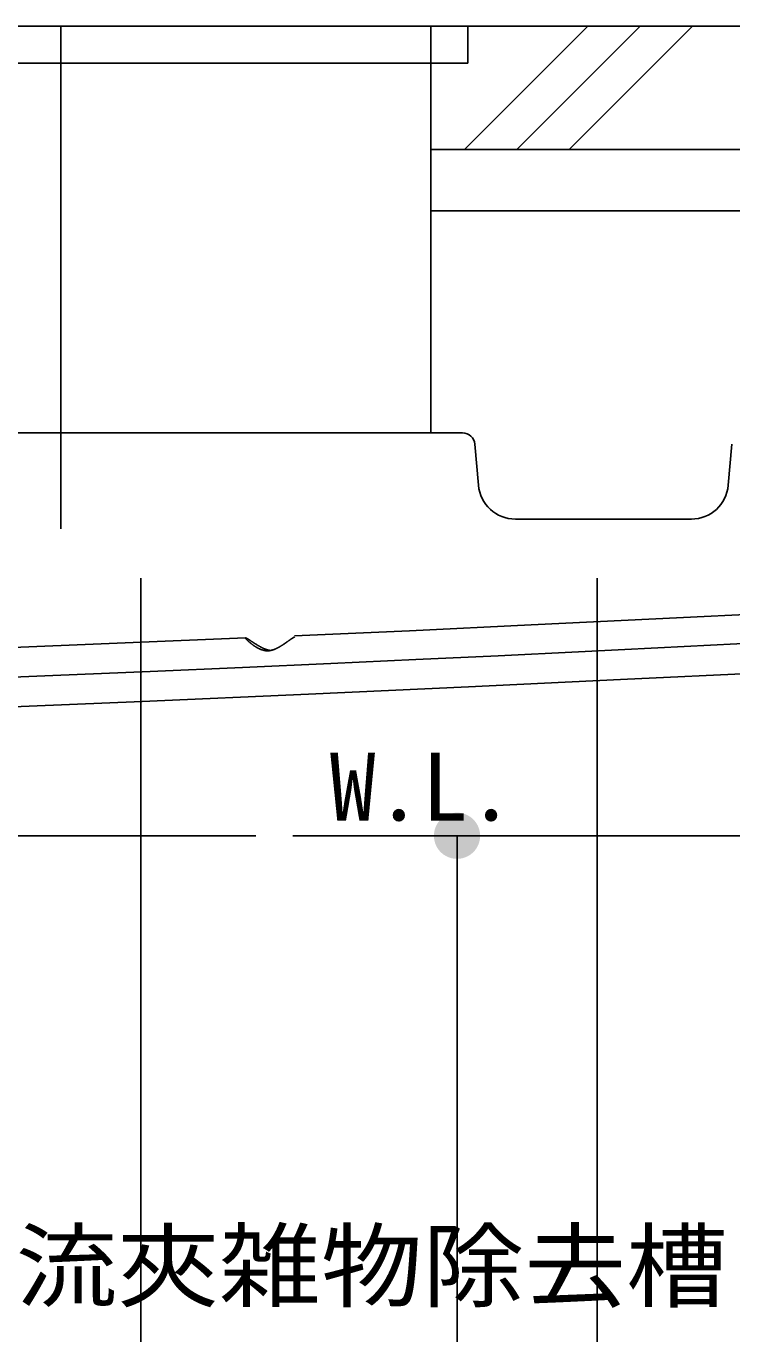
# Model space of a CAD drawing. Units: millimetres, scale not verified. Extents: x -8093 to 8093, y -5792 to 5792.
# Drawn here: x -5410 to -4838, y -2076 to -1015 of the extents above; entities that cross this region are included whole.
import ezdxf
from ezdxf.enums import TextEntityAlignment as Align

# ---------------------------------------------------------------- set-up
doc = ezdxf.new("R2010")
doc.units = ezdxf.units.MM
doc.header["$LTSCALE"] = 30
doc.linetypes.add('LONG_CHAIN', pattern=[21, 18, -1, 1, -1])
doc.linetypes.add('LONG_DOUBLE_CHAIN', pattern=[21.8, 18, -1, 0.6, -0.6, 0.6, -1])
for name, color, linetype, lineweight in [('0-1_00クル-フ-0躯体', 3, 'Continuous', 25), ('0-2_00クル-フ-1機器', 2, 'Continuous', 25), ('0-4_00クル-フ-6寸法', 132, 'Continuous', 25)]:
    doc.layers.add(name, color=color, linetype=linetype, lineweight=lineweight)
doc.styles.add('ＭＳ ゴシック', font='')
doc.styles.get('ＭＳ ゴシック').set_extended_font_data('MS Gothic')

msp = doc.modelspace()

# ---------------------------------------------------------------- linework, layer by layer
at = {"layer": '0-1_00クル-フ-0躯体', "linetype": 'LONG_CHAIN'}
msp.add_line((-5382.09, -1014.54), (-5382.09, -1422.54), dxfattribs=at)
at = {"layer": '0-1_00クル-フ-0躯体'}
for p, q in [((-5056.25, -1344.54), (-5707.93, -1344.54)), ((-5254.58, -1344.54), (-5382.09, -1344.54)), ((-5046.29, -1353.67), (-5043.36, -1387.15)), ((-4837.89, -1353.67), (-4840.82, -1387.15)), ((-5013.47, -1414.54), (-4870.7, -1414.54)), ((-5317.09, -1462.54), (-5317.09, -2806.54)), ((-4947.09, -1462.54), (-4947.09, -2806.54)), ((-5560.39, -1524.69), (-5232.36, -1510.91)), ((-5559.39, -1572.69), (-5316.08, -1562.47))]:
    msp.add_line(p, q, dxfattribs=at)
at = {"layer": '0-1_00クル-フ-0躯体', "linetype": 'LONG_DOUBLE_CHAIN'}
msp.add_line((-5763.96, -1671.54), (-4080.22, -1671.54), dxfattribs=at)
at = {"layer": '0-1_00クル-フ-0躯体'}
for points in [[(-5192.54, -1509.24), (-5099.23, -1505.11), (-5000.69, -1500.44), (-4899.58, -1495.53), (-4798.59, -1490.63), (-4700.38, -1486.04), (-4607.63, -1482.02), (-4523.03, -1478.85), (-4449.25, -1476.81)], [(-5231.48, -1511.22), (-5231.57, -1511.18), (-5231.66, -1511.13), (-5231.74, -1511.09), (-5231.81, -1511.06), (-5231.87, -1511.03), (-5231.93, -1511), (-5231.98, -1510.98), (-5232.03, -1510.96), (-5232.07, -1510.94), (-5232.11, -1510.93), (-5232.14, -1510.92), (-5232.18, -1510.92), (-5232.21, -1510.91), (-5232.25, -1510.91), (-5232.28, -1510.91), (-5232.31, -1510.91), (-5232.34, -1510.91), (-5232.37, -1510.91), (-5232.39, -1510.92), (-5232.41, -1510.92), (-5232.43, -1510.93), (-5232.44, -1510.94), (-5232.44, -1510.96), (-5232.45, -1510.97), (-5232.45, -1510.99), (-5232.44, -1511.02), (-5232.43, -1511.05), (-5232.42, -1511.08), (-5232.4, -1511.12), (-5232.37, -1511.16), (-5232.35, -1511.2), (-5232.32, -1511.25), (-5232.29, -1511.3), (-5232.26, -1511.35), (-5232.23, -1511.4), (-5232.19, -1511.45), (-5232.16, -1511.5), (-5232.12, -1511.55), (-5232.08, -1511.6)], [(-5232.08, -1511.6), (-5232.04, -1511.65), (-5232, -1511.7), (-5231.95, -1511.76), (-5231.89, -1511.82), (-5231.83, -1511.89), (-5231.76, -1511.97), (-5231.68, -1512.05), (-5231.6, -1512.14), (-5231.51, -1512.23), (-5231.42, -1512.33), (-5231.33, -1512.42), (-5231.25, -1512.51), (-5231.16, -1512.59), (-5231.08, -1512.68), (-5231, -1512.75), (-5230.93, -1512.83), (-5230.85, -1512.91), (-5230.76, -1512.99), (-5230.68, -1513.07), (-5230.58, -1513.16), (-5230.47, -1513.26), (-5230.36, -1513.36), (-5230.24, -1513.48), (-5230.11, -1513.59), (-5229.97, -1513.72), (-5229.84, -1513.84), (-5229.7, -1513.96), (-5229.57, -1514.07), (-5229.45, -1514.18), (-5229.33, -1514.29), (-5229.22, -1514.38), (-5229.11, -1514.48), (-5229, -1514.57), (-5228.89, -1514.67), (-5228.77, -1514.76), (-5228.65, -1514.86), (-5228.51, -1514.97), (-5228.37, -1515.09), (-5228.21, -1515.22)], [(-5226.46, -1514.39), (-5226.6, -1514.29), (-5226.75, -1514.2), (-5226.91, -1514.09), (-5227.07, -1513.98), (-5227.25, -1513.87), (-5227.43, -1513.75), (-5227.61, -1513.63), (-5227.8, -1513.51), (-5227.97, -1513.4), (-5228.14, -1513.29), (-5228.3, -1513.18), (-5228.45, -1513.09), (-5228.58, -1513), (-5228.71, -1512.92), (-5228.83, -1512.84), (-5228.95, -1512.76), (-5229.06, -1512.69), (-5229.18, -1512.61), (-5229.31, -1512.53), (-5229.44, -1512.45), (-5229.58, -1512.36), (-5229.73, -1512.27), (-5229.87, -1512.17), (-5230.01, -1512.09), (-5230.15, -1512), (-5230.28, -1511.92), (-5230.4, -1511.84), (-5230.51, -1511.77), (-5230.61, -1511.71), (-5230.7, -1511.66), (-5230.79, -1511.61), (-5230.88, -1511.56), (-5230.96, -1511.51), (-5231.04, -1511.46), (-5231.12, -1511.42), (-5231.21, -1511.37), (-5231.3, -1511.32), (-5231.39, -1511.27), (-5231.48, -1511.22)], [(-5228.21, -1515.22), (-5228.05, -1515.35), (-5227.88, -1515.49), (-5227.71, -1515.62), (-5227.54, -1515.75), (-5227.37, -1515.88), (-5227.22, -1516), (-5227.07, -1516.12), (-5226.93, -1516.23), (-5226.79, -1516.33), (-5226.65, -1516.44), (-5226.51, -1516.54), (-5226.36, -1516.65), (-5226.21, -1516.76), (-5226.03, -1516.88), (-5225.85, -1517.01), (-5225.65, -1517.15), (-5225.44, -1517.29), (-5225.22, -1517.44), (-5225.01, -1517.59), (-5224.79, -1517.73), (-5224.58, -1517.87), (-5224.39, -1518), (-5224.2, -1518.12), (-5224.03, -1518.23), (-5223.86, -1518.34), (-5223.69, -1518.44), (-5223.52, -1518.54), (-5223.35, -1518.64), (-5223.16, -1518.75), (-5222.95, -1518.86), (-5222.74, -1518.98), (-5222.5, -1519.11), (-5222.26, -1519.24), (-5222.01, -1519.37), (-5221.75, -1519.5), (-5221.51, -1519.62), (-5221.27, -1519.74), (-5221.04, -1519.85), (-5220.82, -1519.95)], [(-5218.7, -1518.98), (-5218.96, -1518.85), (-5219.2, -1518.73), (-5219.43, -1518.62), (-5219.63, -1518.51), (-5219.83, -1518.41), (-5220.02, -1518.31), (-5220.21, -1518.21), (-5220.4, -1518.1), (-5220.6, -1517.99), (-5220.81, -1517.87), (-5221.03, -1517.74), (-5221.27, -1517.61), (-5221.52, -1517.46), (-5221.77, -1517.32), (-5222.01, -1517.17), (-5222.26, -1517.03), (-5222.49, -1516.89), (-5222.71, -1516.77), (-5222.91, -1516.64), (-5223.09, -1516.53), (-5223.27, -1516.43), (-5223.43, -1516.32), (-5223.6, -1516.22), (-5223.76, -1516.12), (-5223.93, -1516.01), (-5224.11, -1515.9), (-5224.3, -1515.77), (-5224.5, -1515.65), (-5224.71, -1515.51), (-5224.92, -1515.38), (-5225.13, -1515.25), (-5225.33, -1515.12), (-5225.52, -1514.99), (-5225.71, -1514.88), (-5225.87, -1514.77), (-5226.03, -1514.67), (-5226.18, -1514.57), (-5226.32, -1514.48), (-5226.46, -1514.39)], [(-5205.89, -1518.85), (-5205.64, -1518.72), (-5205.4, -1518.59), (-5205.18, -1518.47), (-5204.98, -1518.36), (-5204.78, -1518.25), (-5204.6, -1518.14), (-5204.41, -1518.03), (-5204.22, -1517.92), (-5204.03, -1517.8), (-5203.82, -1517.68), (-5203.6, -1517.54), (-5203.37, -1517.4), (-5203.13, -1517.24), (-5202.88, -1517.09), (-5202.64, -1516.94), (-5202.4, -1516.79), (-5202.18, -1516.64), (-5201.96, -1516.51), (-5201.77, -1516.38), (-5201.58, -1516.26), (-5201.41, -1516.15), (-5201.25, -1516.04), (-5201.09, -1515.93), (-5200.93, -1515.82), (-5200.76, -1515.71), (-5200.58, -1515.59), (-5200.4, -1515.46), (-5200.2, -1515.33), (-5200, -1515.19), (-5199.79, -1515.05), (-5199.59, -1514.91), (-5199.39, -1514.77), (-5199.2, -1514.64), (-5199.02, -1514.51), (-5198.86, -1514.4), (-5198.71, -1514.29), (-5198.56, -1514.19), (-5198.42, -1514.1), (-5198.28, -1514)], [(-5198.28, -1514), (-5198.14, -1513.9), (-5198, -1513.8), (-5197.85, -1513.69), (-5197.68, -1513.58), (-5197.51, -1513.45), (-5197.34, -1513.33), (-5197.16, -1513.2), (-5196.98, -1513.08), (-5196.8, -1512.95), (-5196.64, -1512.84), (-5196.48, -1512.73), (-5196.34, -1512.63), (-5196.21, -1512.53), (-5196.08, -1512.45), (-5195.97, -1512.37), (-5195.85, -1512.29), (-5195.74, -1512.2), (-5195.62, -1512.12), (-5195.5, -1512.04), (-5195.36, -1511.95), (-5195.23, -1511.85), (-5195.09, -1511.76), (-5194.95, -1511.66), (-5194.81, -1511.57), (-5194.67, -1511.48), (-5194.55, -1511.39), (-5194.43, -1511.31), (-5194.32, -1511.24), (-5194.22, -1511.17), (-5194.13, -1511.11), (-5194.04, -1511.06), (-5193.96, -1511), (-5193.88, -1510.95), (-5193.8, -1510.9), (-5193.72, -1510.85), (-5193.63, -1510.8), (-5193.54, -1510.75), (-5193.45, -1510.7), (-5193.37, -1510.65)], [(-5193.37, -1510.65), (-5193.28, -1510.59), (-5193.19, -1510.55), (-5193.12, -1510.5), (-5193.04, -1510.46), (-5192.98, -1510.43), (-5192.92, -1510.4), (-5192.87, -1510.38), (-5192.83, -1510.35), (-5192.79, -1510.34), (-5192.76, -1510.33), (-5192.73, -1510.31), (-5192.7, -1510.31), (-5192.68, -1510.3), (-5192.65, -1510.29), (-5192.63, -1510.29), (-5192.62, -1510.29), (-5192.6, -1510.28), (-5192.58, -1510.28), (-5192.57, -1510.28), (-5192.56, -1510.28), (-5192.55, -1510.28), (-5192.55, -1510.28), (-5192.54, -1510.28), (-5192.54, -1510.28), (-5192.54, -1510.28), (-5192.54, -1510.28), (-5192.54, -1510.28)], [(-5316.08, -1562.47), (-5181.31, -1556.6), (-5051.57, -1550.62), (-4928.12, -1544.77), (-4812.19, -1539.24), (-4705.04, -1534.27), (-4607.9, -1530.06), (-4522.02, -1526.83), (-4448.65, -1524.81)], [(-5220.82, -1519.95), (-5220.62, -1520.05), (-5220.43, -1520.13), (-5220.24, -1520.22), (-5220.05, -1520.29), (-5219.85, -1520.37), (-5219.64, -1520.44), (-5219.41, -1520.52), (-5219.16, -1520.6), (-5218.9, -1520.68), (-5218.63, -1520.76), (-5218.35, -1520.84), (-5218.07, -1520.92), (-5217.79, -1521), (-5217.53, -1521.06), (-5217.27, -1521.13), (-5217.04, -1521.18), (-5216.82, -1521.23), (-5216.62, -1521.27), (-5216.42, -1521.3), (-5216.24, -1521.33), (-5216.07, -1521.35), (-5215.89, -1521.37), (-5215.72, -1521.38), (-5215.55, -1521.39), (-5215.39, -1521.4), (-5215.22, -1521.4), (-5215.07, -1521.4), (-5214.92, -1521.4), (-5214.79, -1521.4), (-5214.68, -1521.4), (-5214.35, -1521.4)], [(-5212, -1521.15), (-5212.13, -1521.14), (-5212.18, -1521.13), (-5212.25, -1521.12), (-5212.32, -1521.11), (-5212.4, -1521.1), (-5212.48, -1521.09), (-5212.58, -1521.08), (-5212.67, -1521.07), (-5212.76, -1521.05), (-5212.86, -1521.04), (-5212.95, -1521.02), (-5213.06, -1521), (-5213.17, -1520.98), (-5213.29, -1520.95), (-5213.42, -1520.92), (-5213.57, -1520.88), (-5213.74, -1520.84), (-5213.93, -1520.79), (-5214.13, -1520.74), (-5214.35, -1520.68), (-5214.57, -1520.62), (-5214.8, -1520.56), (-5215.03, -1520.49), (-5215.25, -1520.42), (-5215.47, -1520.35), (-5215.68, -1520.29), (-5215.87, -1520.22), (-5216.07, -1520.15), (-5216.26, -1520.07), (-5216.46, -1519.99), (-5216.66, -1519.91), (-5216.88, -1519.82), (-5217.11, -1519.72), (-5217.35, -1519.61), (-5217.62, -1519.49), (-5217.89, -1519.36), (-5218.16, -1519.23), (-5218.44, -1519.1), (-5218.7, -1518.98)], [(-5214.35, -1521.4), (-5214.12, -1521.39), (-5214.02, -1521.39), (-5213.91, -1521.39), (-5213.78, -1521.39), (-5213.63, -1521.38), (-5213.47, -1521.37), (-5213.31, -1521.36), (-5213.14, -1521.35), (-5212.97, -1521.34), (-5212.8, -1521.32), (-5212.62, -1521.3), (-5212.45, -1521.27), (-5212.26, -1521.23), (-5212.06, -1521.2), (-5211.86, -1521.15), (-5211.63, -1521.1), (-5211.39, -1521.03), (-5211.13, -1520.97), (-5210.85, -1520.89), (-5210.57, -1520.81), (-5210.28, -1520.72), (-5209.99, -1520.63), (-5209.71, -1520.54), (-5209.43, -1520.45), (-5209.18, -1520.36), (-5208.94, -1520.28), (-5208.72, -1520.19), (-5208.51, -1520.11), (-5208.31, -1520.03), (-5208.11, -1519.94), (-5207.9, -1519.85), (-5207.69, -1519.75), (-5207.46, -1519.64), (-5207.22, -1519.52), (-5206.96, -1519.39), (-5206.7, -1519.26), (-5206.43, -1519.12), (-5206.16, -1518.99), (-5205.89, -1518.85)]]:
    msp.add_lwpolyline(points, dxfattribs=at)
at = {"layer": '0-1_00クル-フ-0躯体', "linetype": 'LONG_CHAIN'}
msp.add_lwpolyline([(-4406.33, -1499.94), (-4486.76, -1501.85), (-4562.43, -1504.15), (-4634.16, -1506.76), (-4702.77, -1509.63), (-4769.07, -1512.69), (-4833.88, -1515.87), (-4898.01, -1519.1), (-4962.28, -1522.31), (-5027.47, -1525.47), (-5094.21, -1528.59), (-5163.1, -1531.71), (-5234.71, -1534.87), (-5309.66, -1538.11), (-5388.53, -1541.47), (-5471.91, -1544.99), (-5560.39, -1548.71)], dxfattribs=at)
at = {"layer": '0-1_00クル-フ-0躯体'}
for centre, radius, start, end in [((-5056.25, -1354.54), 10, 5, 90), ((-5013.47, -1384.54), 30, 185, 270), ((-4870.7, -1384.54), 30, 270, 355)]:
    msp.add_arc(centre, radius, start, end, dxfattribs=at)
at = {"layer": '0-2_00クル-フ-1機器'}
for p, q in [((-2905.03, -1014.54), (-6976.13, -1014.54)), ((-5817.09, -1014.54), (-4047.6, -1014.54)), ((-5082.09, -1014.54), (-5082.09, -1344.54)), ((-5054.72, -1114.54), (-4954.72, -1014.54)), ((-5052.09, -1014.54), (-5052.09, -1044.54)), ((-5012.29, -1114.54), (-4912.29, -1014.54)), ((-4969.86, -1114.54), (-4869.86, -1014.54)), ((-5712.09, -1044.54), (-5052.09, -1044.54)), ((-5082.09, -1114.54), (-4802.19, -1114.54)), ((-5082.09, -1164.54), (-4802.19, -1164.54))]:
    msp.add_line(p, q, dxfattribs=at)
at = {"layer": '0-4_00クル-フ-6寸法', "color": 4}
for p, q in [((-5180.77, -1671.54), (-5060.77, -1671.54)), ((-5060.77, -1671.54), (-5060.77, -2856.54))]:
    msp.add_line(p, q, dxfattribs=at)
at = {"layer": '0-4_00クル-フ-6寸法'}
for points in [[(-5060.77, -1671.54), (-5071.79, -1656.37), (-5069.8, -1655.11)], [(-5060.77, -1671.54), (-5069.8, -1655.11), (-5067.67, -1654.1)], [(-5060.77, -1671.54), (-5067.67, -1654.1), (-5065.43, -1653.38)], [(-5060.77, -1671.54), (-5065.43, -1653.38), (-5063.12, -1652.94)], [(-5060.77, -1671.54), (-5063.12, -1652.94), (-5060.77, -1652.79)], [(-5060.77, -1671.54), (-5060.77, -1652.79), (-5058.42, -1652.94)], [(-5060.77, -1671.54), (-5058.42, -1652.94), (-5056.11, -1653.38)], [(-5060.77, -1671.54), (-5056.11, -1653.38), (-5053.87, -1654.1)], [(-5060.77, -1671.54), (-5053.87, -1654.1), (-5051.74, -1655.11)], [(-5060.77, -1671.54), (-5051.74, -1655.11), (-5049.75, -1656.37)], [(-5060.77, -1671.54), (-5079.19, -1668.02), (-5078.6, -1665.74)], [(-5060.77, -1671.54), (-5078.6, -1665.74), (-5077.74, -1663.55)], [(-5060.77, -1671.54), (-5077.74, -1663.55), (-5076.6, -1661.49)], [(-5060.77, -1671.54), (-5076.6, -1661.49), (-5075.22, -1659.59)], [(-5060.77, -1671.54), (-5075.22, -1659.59), (-5073.61, -1657.87)], [(-5060.77, -1671.54), (-5073.61, -1657.87), (-5071.79, -1656.37)], [(-5060.77, -1671.54), (-5049.75, -1656.37), (-5047.94, -1657.87)], [(-5060.77, -1671.54), (-5047.94, -1657.87), (-5046.32, -1659.59)], [(-5060.77, -1671.54), (-5046.32, -1659.59), (-5044.94, -1661.49)], [(-5060.77, -1671.54), (-5044.94, -1661.49), (-5043.81, -1663.55)], [(-5060.77, -1671.54), (-5043.81, -1663.55), (-5042.94, -1665.74)], [(-5060.77, -1671.54), (-5042.94, -1665.74), (-5042.35, -1668.02)], [(-5060.77, -1671.54), (-5079.48, -1670.36), (-5079.19, -1668.02)], [(-5060.77, -1671.54), (-5079.48, -1672.72), (-5079.48, -1670.36)], [(-5060.77, -1671.54), (-5079.19, -1675.05), (-5079.48, -1672.72)], [(-5060.77, -1671.54), (-5078.6, -1677.33), (-5079.19, -1675.05)], [(-5060.77, -1671.54), (-5077.74, -1679.52), (-5078.6, -1677.33)], [(-5060.77, -1671.54), (-5076.6, -1681.58), (-5077.74, -1679.52)], [(-5060.77, -1671.54), (-5075.22, -1683.49), (-5076.6, -1681.58)], [(-5060.77, -1671.54), (-5073.61, -1685.21), (-5075.22, -1683.49)], [(-5060.77, -1671.54), (-5071.79, -1686.71), (-5073.61, -1685.21)], [(-5060.77, -1671.54), (-5069.8, -1687.97), (-5071.79, -1686.71)], [(-5060.77, -1671.54), (-5067.67, -1688.97), (-5069.8, -1687.97)], [(-5060.77, -1671.54), (-5065.43, -1689.7), (-5067.67, -1688.97)], [(-5060.77, -1671.54), (-5063.12, -1690.14), (-5065.43, -1689.7)], [(-5060.77, -1671.54), (-5060.77, -1690.29), (-5063.12, -1690.14)], [(-5060.77, -1671.54), (-5042.35, -1668.02), (-5042.06, -1670.36)], [(-5060.77, -1671.54), (-5042.06, -1670.36), (-5042.06, -1672.72)], [(-5060.77, -1671.54), (-5058.42, -1690.14), (-5060.77, -1690.29)], [(-5060.77, -1671.54), (-5056.11, -1689.7), (-5058.42, -1690.14)], [(-5060.77, -1671.54), (-5053.87, -1688.97), (-5056.11, -1689.7)], [(-5060.77, -1671.54), (-5051.74, -1687.97), (-5053.87, -1688.97)], [(-5060.77, -1671.54), (-5049.75, -1686.71), (-5051.74, -1687.97)], [(-5060.77, -1671.54), (-5047.94, -1685.21), (-5049.75, -1686.71)], [(-5060.77, -1671.54), (-5046.32, -1683.49), (-5047.94, -1685.21)], [(-5060.77, -1671.54), (-5044.94, -1681.58), (-5046.32, -1683.49)], [(-5060.77, -1671.54), (-5043.81, -1679.52), (-5044.94, -1681.58)], [(-5060.77, -1671.54), (-5042.94, -1677.33), (-5043.81, -1679.52)], [(-5060.77, -1671.54), (-5042.35, -1675.05), (-5042.94, -1677.33)], [(-5060.77, -1671.54), (-5042.06, -1672.72), (-5042.35, -1675.05)]]:
    msp.add_solid(points, dxfattribs=at)

# ---------------------------------------------------------------- texts
at = {"layer": '0-1_00クル-フ-0躯体', "color": 4, "style": 'ＭＳ ゴシック'}
msp.add_text('W.L.', height=54.99, dxfattribs=at).set_placement((-5164.07, -1675.65), align=Align.BOTTOM_LEFT)
at = {"layer": '0-1_00クル-フ-0躯体', "color": 4, "style": 'ＭＳ ゴシック', "width": 1.1}
msp.add_text('横向流夾雑物除去槽', height=54.99, dxfattribs=at).set_placement((-5583.74, -2064.61), align=Align.BOTTOM_LEFT)

doc.saveas('drawing.dxf')
